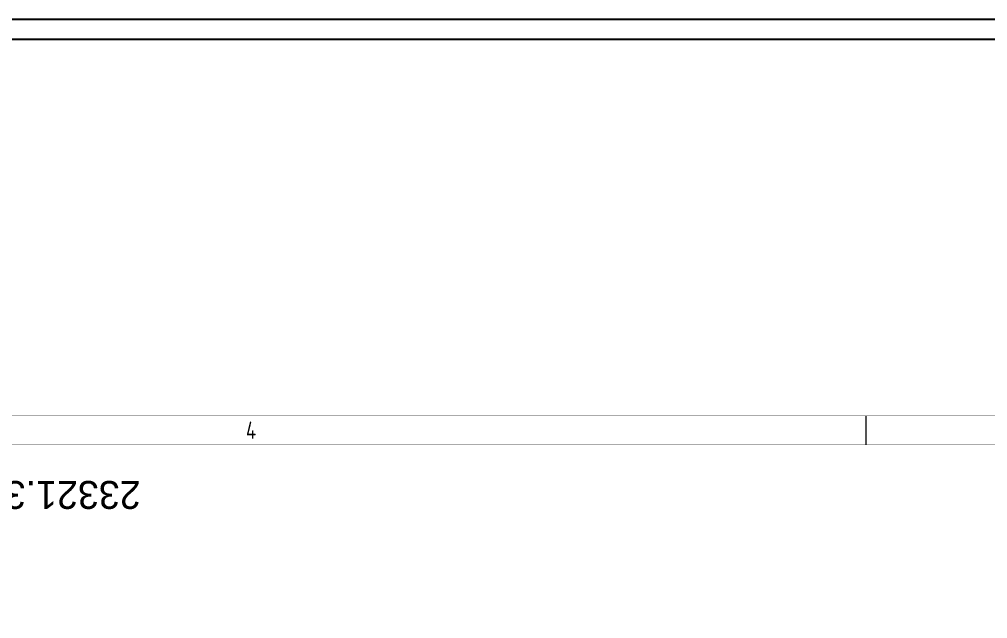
# Model space of a CAD drawing. Header units: millimetres. Extents: x 42007 to 66124, y -556 to 6894.
# Drawn here: x 56698 to 58364, y 5864 to 6894 of the extents above; entities that cross this region are included whole.
import ezdxf

# ---------------------------------------------------------------- set-up
doc = ezdxf.new("R2010")
doc.units = ezdxf.units.MM
doc.linetypes.add('K5LT32769', pattern=[0])
doc.linetypes.add('K5LT32775', pattern=[0])
doc.layers.add('основные', color=250, linetype='Continuous', lineweight=20)
doc.styles.add('KTEXTSTYLE', font='GOST_AU.SHX', dxfattribs={"width": 0.96, "height": 5})
doc.styles.add('style5', font='arial.ttf', dxfattribs={"height": 3})

msp = doc.modelspace()

# ---------------------------------------------------------------- linework, layer by layer
at = {"color": 7, "linetype": 'K5LT32769', "lineweight": 18}
msp.add_line((58155.031, 6212.675), (58155.031, 6162.675), dxfattribs=at)
at = {"color": 2}
for points in [[(42007.102, -556.488), (66124.1, -556.488), (66124.1, 6894.349), (42007.102, 6894.349)], [(42239.188, -439.554), (65841.366, -439.554), (65841.366, 6859.821), (42239.188, 6859.821)]]:
    msp.add_lwpolyline(points, close=True, dxfattribs=at)
at = {"color": 7, "linetype": 'K5LT32769', "const_width": 0.18}
msp.add_lwpolyline([(56055.031, 272.675), (64465.031, 272.675), (64465.031, 6212.675), (56055.031, 6212.675)], close=True, dxfattribs=at)
at = {"color": 1, "linetype": 'K5LT32775', "true_color": 0xff0000, "const_width": 0.18}
msp.add_lwpolyline([(56255.031, 6162.675), (64415.031, 6162.675), (64415.031, 322.675), (56255.031, 322.675)], close=True, dxfattribs=at)
msp.add_lwpolyline([(56255.031, 6022.675), (56955.031, 6022.675), (56955.031, 6162.675)], dxfattribs=at)

# ---------------------------------------------------------------- texts
at = {"color": 7, "insert": (57088.095, 6202.917), "char_height": 3, "attachment_point": 1, "style": 'KTEXTSTYLE'}
msp.add_mtext('\\H3.5;\\W0.965;\\Q15;\\Q0;\\H30.00;{\\c16711935;4}', dxfattribs=at)
at = {"layer": 'основные', "color": 0, "style": 'style5', "width": 0.965}
msp.add_text('23321.362131.002СБ', height=48, rotation=180, dxfattribs=at).set_placement((56906.812, 6100.598))

doc.saveas('drawing.dxf')
